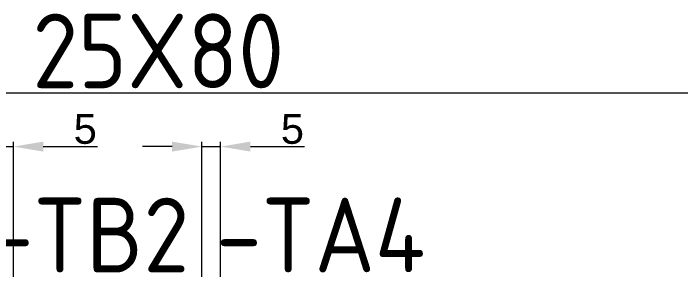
# Model space of a CAD drawing. Header units: millimetres. Extents: x 1359 to 3577, y 1336 to 3557.
# Drawn here: x 1970.2 to 2149.3, y 3277.8 to 3347.8 of the extents above; entities that cross this region are included whole.
import ezdxf
from ezdxf.enums import TextEntityAlignment as Align

# ---------------------------------------------------------------- set-up
doc = ezdxf.new("R2010")
doc.units = ezdxf.units.MM
doc.layers.add('000-PI_TEXT', color=7, linetype='Continuous')
doc.layers.add('002-PI-Kabelska kanalica', color=150, linetype='Continuous')
doc.styles.add('PI0', font='isocpeur.ttf', dxfattribs={"width": 0.9})
doc.styles.get("Standard").update_dxf_attribs({"font": 'arial.ttf'})

msp = doc.modelspace()

# ---------------------------------------------------------------- linework, layer by layer
at = {"layer": '000-PI_TEXT', "color": 0, "linetype": 'ByBlock', "lineweight": 0, "ltscale": 0.25}
for p, q in [((1970.19, 3277.18), (1970.19, 3313.36)), ((2020.79, 3277.18), (2020.79, 3313.36)), ((2025.79, 3277.18), (2025.79, 3313.36)), ((1965.19, 3312.11), (1970.19, 3312.11)), ((1978.19, 3312.11), (1992.75, 3312.11)), ((2012.79, 3312.11), (2004.79, 3312.11)), ((2020.79, 3312.11), (2025.79, 3312.11)), ((2033.79, 3312.11), (2048.35, 3312.11))]:
    msp.add_line(p, q, dxfattribs=at)
at = {"layer": '000-PI_TEXT', "color": 0, "linetype": 'ByBlock', "ltscale": 0.25}
for points in [[(1978.19, 3313.45), (1978.19, 3310.78), (1970.19, 3312.11)], [(2012.79, 3313.45), (2012.79, 3310.78), (2020.79, 3312.11)], [(2033.79, 3313.45), (2033.79, 3310.78), (2025.79, 3312.11)]]:
    msp.add_solid(points, dxfattribs=at)
at = {"layer": '002-PI-Kabelska kanalica', "color": 0, "linetype": 'ByBlock', "lineweight": 0}
msp.add_line((1601.07, 3326.56), (2420.07, 3326.56), dxfattribs=at)

# ---------------------------------------------------------------- texts
at = {"layer": '000-PI_TEXT', "color": 0, "linetype": 'ByBlock', "lineweight": 0, "ltscale": 0.25, "char_height": 8, "attachment_point": 5}
for insert in [(1989.47, 3316.81), (2045.07, 3316.81)]:
    msp.add_mtext('5', dxfattribs=dict(at, insert=insert))
at = {"layer": '002-PI-Kabelska kanalica', "color": 0, "style": 'PI0', "width": 0.9}
msp.add_text('25X80', height=20, dxfattribs=at).set_placement((1975.27, 3327.76))
at = {"layer": '002-PI-Kabelska kanalica', "color": 0, "linetype": 'ByBlock', "lineweight": 0, "style": 'PI0', "width": 0.9}
for s, p in [('-TB2', (1990.35, 3288.44)), ('-TA4', (2052.66, 3288.44))]:
    msp.add_text(s, height=20, dxfattribs=at).set_placement(p, align=Align.MIDDLE)

doc.saveas('drawing.dxf')
